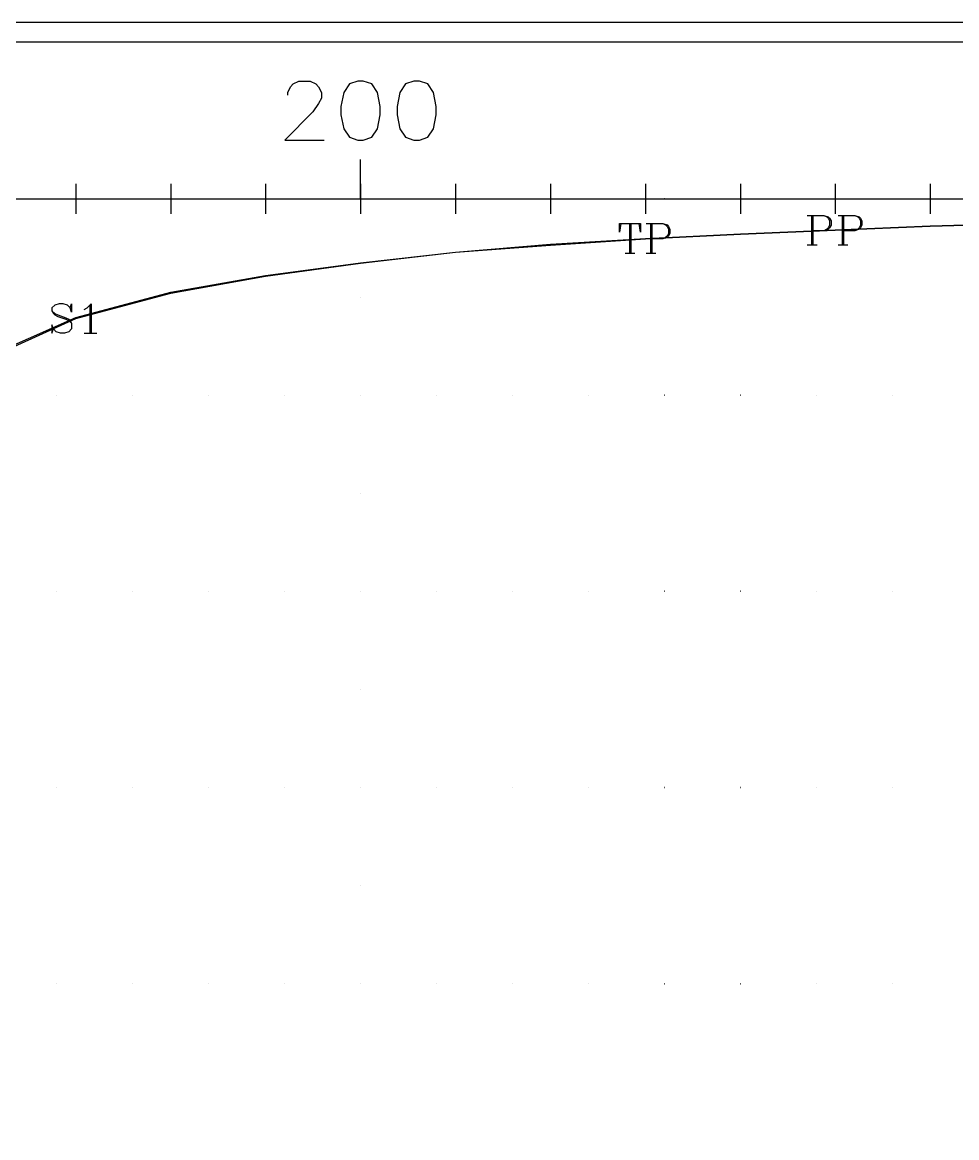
# Model space of a CAD drawing. Extents: x 10 to 200, y 0 to 250.
# Drawn here: x 57.6 to 105.3, y 193.2 to 250 of the extents above; entities that cross this region are included whole.
import ezdxf

# ---------------------------------------------------------------- set-up
doc = ezdxf.new("R2010")
doc.units = 0
doc.linetypes.add('1', pattern=[0])
for name, color, linetype in [('1', 7, '1'), ('2', 7, '1'), ('3', 7, '1')]:
    doc.layers.add(name, color=color, linetype=linetype)

msp = doc.modelspace()

# ---------------------------------------------------------------- linework, layer by layer
at = {"layer": '1'}
for p, q in [((74.87, 241), (74.87, 243)), ((60.35, 241.76), (60.35, 240.24)), ((65.19, 241.76), (65.19, 240.24)), ((70.03, 241.76), (70.03, 240.24)), ((74.87, 241.76), (74.87, 240.24)), ((79.71, 241.76), (79.71, 240.24)), ((84.55, 241.76), (84.55, 240.24)), ((89.39, 241.76), (89.39, 240.24)), ((94.23, 241.76), (94.23, 240.24)), ((99.06, 241.76), (99.06, 240.24)), ((103.9, 241.76), (103.9, 240.24)), ((59.59, 241), (61.12, 241)), ((64.43, 241), (65.96, 241)), ((69.27, 241), (70.79, 241)), ((74.11, 241), (75.63, 241)), ((78.95, 241), (80.47, 241)), ((83.79, 241), (85.31, 241)), ((88.63, 241), (90.15, 241)), ((93.46, 241), (94.99, 241)), ((98.3, 241), (99.83, 241)), ((103.14, 241), (104.67, 241)), ((97.85, 240.16), (97.85, 238.66)), ((97.92, 240.16), (97.92, 238.66)), ((99.42, 240.16), (99.42, 238.66)), ((99.49, 240.16), (99.49, 238.66)), ((88.57, 239.74), (88.57, 238.24)), ((88.64, 239.74), (88.64, 238.24)), ((89.64, 239.74), (89.64, 238.24)), ((89.71, 239.74), (89.71, 238.24)), ((88.35, 238.24), (88.85, 238.24)), ((89.42, 238.24), (89.92, 238.24)), ((97.64, 238.66), (98.14, 238.66)), ((99.21, 238.66), (99.71, 238.66)), ((61.07, 235.59), (61.07, 234.16)), ((60.78, 234.16), (61.43, 234.16))]:
    msp.add_line(p, q, dxfattribs=at)
for points in [[(71.16, 246.29), (71.16, 246.43), (71.3, 246.71), (71.44, 246.86), (71.73, 247), (72.3, 247), (72.59, 246.86), (72.73, 246.71), (72.87, 246.43), (72.87, 246.14), (72.73, 245.86), (72.44, 245.43), (71.01, 244), (73.01, 244)], [(74.73, 247), (74.3, 246.86), (74.01, 246.43), (73.87, 245.71), (73.87, 245.29), (74.01, 244.57), (74.3, 244.14), (74.73, 244), (75.01, 244), (75.44, 244.14), (75.73, 244.57), (75.87, 245.29), (75.87, 245.71), (75.73, 246.43), (75.44, 246.86), (75.01, 247), (74.73, 247)], [(77.59, 247), (77.16, 246.86), (76.87, 246.43), (76.73, 245.71), (76.73, 245.29), (76.87, 244.57), (77.16, 244.14), (77.59, 244), (77.87, 244), (78.3, 244.14), (78.59, 244.57), (78.73, 245.29), (78.73, 245.71), (78.59, 246.43), (78.3, 246.86), (77.87, 247), (77.59, 247)], [(41, 241), (45.84, 241), (50.68, 241), (55.52, 241), (60.35, 241), (65.19, 241), (70.03, 241), (74.87, 241), (79.71, 241), (84.55, 241), (89.39, 241), (94.23, 241), (99.06, 241), (103.9, 241), (108.74, 241)], [(97.64, 240.16), (98.49, 240.16), (98.71, 240.09), (98.78, 240.02), (98.85, 239.88), (98.85, 239.66), (98.78, 239.52), (98.71, 239.45), (98.49, 239.38), (97.92, 239.38)], [(98.49, 240.16), (98.64, 240.09), (98.71, 240.02), (98.78, 239.88), (98.78, 239.66), (98.71, 239.52), (98.64, 239.45), (98.49, 239.38)], [(99.21, 240.16), (100.06, 240.16), (100.28, 240.09), (100.35, 240.02), (100.42, 239.88), (100.42, 239.66), (100.35, 239.52), (100.28, 239.45), (100.06, 239.38), (99.49, 239.38)], [(100.06, 240.16), (100.21, 240.09), (100.28, 240.02), (100.35, 239.88), (100.35, 239.66), (100.28, 239.52), (100.21, 239.45), (100.06, 239.38)], [(41, 203.45), (45.84, 222.89), (50.68, 229.56), (55.52, 232.81), (60.35, 234.96), (65.19, 236.24), (70.03, 237.09), (74.87, 237.75), (79.71, 238.29), (84.55, 238.7), (89.39, 238.99), (94.23, 239.22), (99.06, 239.42), (103.9, 239.63), (108.74, 239.76)], [(41, 203.05), (45.84, 222.72), (50.68, 229.4), (55.52, 232.71), (60.35, 234.9), (65.19, 236.2), (70.03, 237.06), (74.87, 237.72), (79.71, 238.28), (84.55, 238.65), (89.39, 238.96), (94.23, 239.2), (99.06, 239.41), (103.9, 239.61), (108.74, 239.75)], [(41, 203.05), (45.84, 222.73), (50.68, 229.4), (55.52, 232.71), (60.35, 234.91), (65.19, 236.21), (70.03, 237.07), (74.87, 237.73), (79.71, 238.28), (84.55, 238.66), (89.39, 238.96), (94.23, 239.2), (99.06, 239.42), (103.9, 239.61), (108.74, 239.75)], [(88.14, 239.74), (88.07, 239.31), (88.07, 239.74), (89.14, 239.74), (89.14, 239.31), (89.07, 239.74)], [(89.42, 239.74), (90.28, 239.74), (90.49, 239.67), (90.57, 239.6), (90.64, 239.46), (90.64, 239.24), (90.57, 239.1), (90.49, 239.03), (90.28, 238.96), (89.71, 238.96)], [(90.28, 239.74), (90.42, 239.67), (90.49, 239.6), (90.57, 239.46), (90.57, 239.24), (90.49, 239.1), (90.42, 239.03), (90.28, 238.96)], [(60.07, 235.44), (60.14, 235.66), (60.14, 235.23), (60.07, 235.44), (59.93, 235.59), (59.71, 235.66), (59.5, 235.66), (59.28, 235.59), (59.14, 235.44), (59.14, 235.3), (59.21, 235.16), (59.28, 235.09), (59.43, 235.01), (59.85, 234.87), (60, 234.8), (60.14, 234.66)], [(60.78, 235.37), (60.93, 235.44), (61.14, 235.66), (61.14, 234.16)], [(59.14, 235.3), (59.28, 235.16), (59.43, 235.09), (59.85, 234.94), (60, 234.87), (60.07, 234.8), (60.14, 234.66), (60.14, 234.37), (60, 234.23), (59.78, 234.16), (59.57, 234.16), (59.35, 234.23), (59.21, 234.37), (59.14, 234.59), (59.14, 234.16), (59.21, 234.37)]]:
    msp.add_lwpolyline(points, dxfattribs=at)
at = {"layer": '2'}
for points in [[(11, 1), (11, 249), (199, 249), (199, 1), (11, 1)], [(59.39, 241), (59.39, 241), (59.39, 241), (59.39, 241), (59.39, 241)], [(63.26, 241), (63.26, 241), (63.26, 241), (63.26, 241), (63.26, 241)], [(67.13, 241), (67.13, 241), (67.13, 241), (67.13, 241), (67.13, 241)], [(71, 241), (71, 241), (71, 241), (71, 241), (71, 241)], [(74.87, 241), (74.87, 241), (74.87, 241), (74.87, 241), (74.87, 241)], [(74.87, 241), (74.87, 241), (74.87, 241), (74.87, 241), (74.87, 241)], [(78.74, 241), (78.74, 241), (78.74, 241), (78.74, 241), (78.74, 241)], [(82.61, 241), (82.61, 241), (82.61, 241), (82.61, 241), (82.61, 241)], [(86.49, 241), (86.48, 241), (86.48, 241), (86.49, 241), (86.49, 241)], [(90.36, 241), (90.35, 241), (90.35, 241), (90.36, 241), (90.36, 241)], [(94.23, 241), (94.22, 241), (94.22, 241), (94.23, 241), (94.23, 241)], [(98.1, 241), (98.1, 241), (98.1, 241), (98.1, 241), (98.1, 241)], [(101.97, 241), (101.97, 241), (101.97, 241), (101.97, 241), (101.97, 241)], [(74.87, 236), (74.87, 236), (74.87, 236), (74.87, 236), (74.87, 236)], [(59.39, 231), (59.39, 231), (59.39, 231), (59.39, 231), (59.39, 231)], [(63.26, 231), (63.26, 231), (63.26, 231), (63.26, 231), (63.26, 231)], [(67.13, 231), (67.13, 231), (67.13, 231), (67.13, 231), (67.13, 231)], [(71, 231), (71, 231), (71, 231), (71, 231), (71, 231)], [(74.87, 231), (74.87, 231), (74.87, 231), (74.87, 231), (74.87, 231)], [(74.87, 231), (74.87, 231), (74.87, 231), (74.87, 231), (74.87, 231)], [(78.74, 231), (78.74, 231), (78.74, 231), (78.74, 231), (78.74, 231)], [(82.61, 231), (82.61, 231), (82.61, 231), (82.61, 231), (82.61, 231)], [(86.49, 231), (86.48, 231), (86.48, 231), (86.49, 231), (86.49, 231)], [(90.36, 231), (90.35, 231), (90.35, 231), (90.36, 231), (90.36, 231)], [(94.23, 231), (94.22, 231), (94.22, 231), (94.23, 231), (94.23, 231)], [(98.1, 231), (98.1, 231), (98.1, 231), (98.1, 231), (98.1, 231)], [(101.97, 231), (101.97, 231), (101.97, 231), (101.97, 231), (101.97, 231)], [(74.87, 226), (74.87, 226), (74.87, 226), (74.87, 226), (74.87, 226)], [(59.39, 221), (59.39, 221), (59.39, 221), (59.39, 221), (59.39, 221)], [(63.26, 221), (63.26, 221), (63.26, 221), (63.26, 221), (63.26, 221)], [(67.13, 221), (67.13, 221), (67.13, 221), (67.13, 221), (67.13, 221)], [(71, 221), (71, 221), (71, 221), (71, 221), (71, 221)], [(74.87, 221), (74.87, 221), (74.87, 221), (74.87, 221), (74.87, 221)], [(74.87, 221), (74.87, 221), (74.87, 221), (74.87, 221), (74.87, 221)], [(78.74, 221), (78.74, 221), (78.74, 221), (78.74, 221), (78.74, 221)], [(82.61, 221), (82.61, 221), (82.61, 221), (82.61, 221), (82.61, 221)], [(86.49, 221), (86.48, 221), (86.48, 221), (86.49, 221), (86.49, 221)], [(90.36, 221), (90.35, 221), (90.35, 221), (90.36, 221), (90.36, 221)], [(94.23, 221), (94.22, 221), (94.22, 221), (94.23, 221), (94.23, 221)], [(98.1, 221), (98.1, 221), (98.1, 221), (98.1, 221), (98.1, 221)], [(101.97, 221), (101.97, 221), (101.97, 221), (101.97, 221), (101.97, 221)], [(74.87, 216), (74.87, 216), (74.87, 216), (74.87, 216), (74.87, 216)], [(59.39, 211), (59.39, 211), (59.39, 211), (59.39, 211), (59.39, 211)], [(63.26, 211), (63.26, 211), (63.26, 211), (63.26, 211), (63.26, 211)], [(67.13, 211), (67.13, 211), (67.13, 211), (67.13, 211), (67.13, 211)], [(71, 211), (71, 211), (71, 211), (71, 211), (71, 211)], [(74.87, 211), (74.87, 211), (74.87, 211), (74.87, 211), (74.87, 211)], [(74.87, 211), (74.87, 211), (74.87, 211), (74.87, 211), (74.87, 211)], [(78.74, 211), (78.74, 211), (78.74, 211), (78.74, 211), (78.74, 211)], [(82.61, 211), (82.61, 211), (82.61, 211), (82.61, 211), (82.61, 211)], [(86.49, 211), (86.48, 211), (86.48, 211), (86.49, 211), (86.49, 211)], [(90.36, 211), (90.35, 211), (90.35, 211), (90.36, 211), (90.36, 211)], [(94.23, 211), (94.22, 211), (94.22, 211), (94.23, 211), (94.23, 211)], [(98.1, 211), (98.1, 211), (98.1, 211), (98.1, 211), (98.1, 211)], [(101.97, 211), (101.97, 211), (101.97, 211), (101.97, 211), (101.97, 211)], [(74.87, 206), (74.87, 206), (74.87, 206), (74.87, 206), (74.87, 206)], [(59.39, 201), (59.39, 201), (59.39, 201), (59.39, 201), (59.39, 201)], [(63.26, 201), (63.26, 201), (63.26, 201), (63.26, 201), (63.26, 201)], [(67.13, 201), (67.13, 201), (67.13, 201), (67.13, 201), (67.13, 201)], [(71, 201), (71, 201), (71, 201), (71, 201), (71, 201)], [(74.87, 201), (74.87, 201), (74.87, 201), (74.87, 201), (74.87, 201)], [(74.87, 201), (74.87, 201), (74.87, 201), (74.87, 201), (74.87, 201)], [(78.74, 201), (78.74, 201), (78.74, 201), (78.74, 201), (78.74, 201)], [(82.61, 201), (82.61, 201), (82.61, 201), (82.61, 201), (82.61, 201)], [(86.49, 201), (86.48, 201), (86.48, 201), (86.49, 201), (86.49, 201)], [(90.36, 201), (90.35, 201), (90.35, 201), (90.36, 201), (90.36, 201)], [(94.23, 201), (94.22, 201), (94.22, 201), (94.23, 201), (94.23, 201)], [(98.1, 201), (98.1, 201), (98.1, 201), (98.1, 201), (98.1, 201)], [(101.97, 201), (101.97, 201), (101.97, 201), (101.97, 201), (101.97, 201)]]:
    msp.add_lwpolyline(points, dxfattribs=at)
at = {"layer": '3'}
msp.add_lwpolyline([(10, 0), (10, 250), (200, 250), (200, 0), (10, 0)], dxfattribs=at)

doc.saveas('drawing.dxf')
